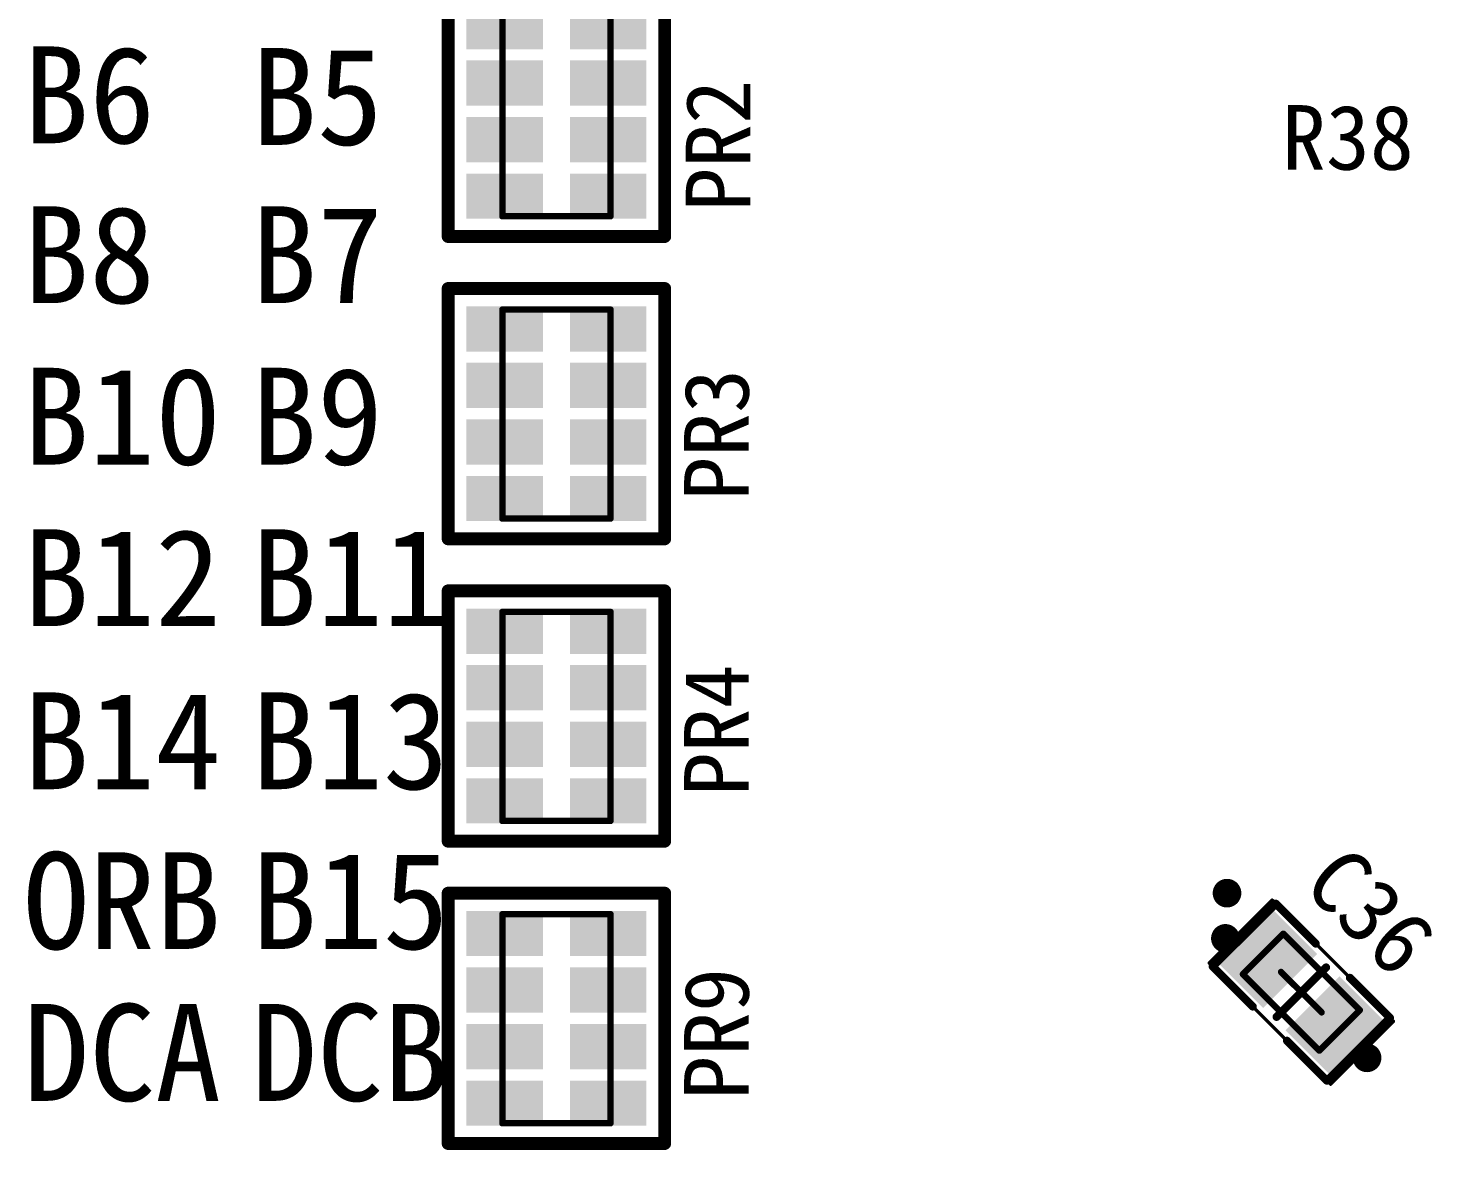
# Model space of a CAD drawing. Extents: x 75 to 173, y 40 to 188.
# Drawn here: x 91.95 to 114.02, y 72.49 to 90.14 of the extents above; entities that cross this region are included whole.
import ezdxf

# ---------------------------------------------------------------- set-up
doc = ezdxf.new("R2010")
doc.units = 0
doc.header["$MEASUREMENT"] = 0
doc.layers.get('0').update_dxf_attribs({"linetype": 'CONTINUOUS'})
for name, color, linetype in [('DRILLDRAWING', 1, 'CONTINUOUS'), ('MECHANICAL13', 56, 'CONTINUOUS'), ('MECHANICAL15', 56, 'CONTINUOUS'), ('MULTILAYER', 9, 'CONTINUOUS'), ('TOPOVERLAY', 2, 'CONTINUOUS'), ('TOPPASTE', 8, 'CONTINUOUS'), ('TOPSOLDER', 216, 'CONTINUOUS')]:
    doc.layers.add(name, color=color, linetype=linetype)

# ---------------------------------------------------------------- blocks, each defined once
blk = doc.blocks.new('PR4_0603_3')
at = {"layer": 'MECHANICAL13', "const_width": 0.1}
for points in [[(1.651, 0.85008), (-1.6383, 0.85008)], [(-1.6383, -0.84992), (-1.6383, 0.85008)], [(1.651, -0.84992), (1.651, 0.85008)], [(1.651, -0.84992), (-1.6383, -0.84992)]]:
    blk.add_lwpolyline(points, dxfattribs=at)
at = {"layer": 'MECHANICAL13', "const_width": 0.05}
for points in [[(-1.663299, 0.85008, 1), (-1.613301, 0.85008, 1)], [(-1.663299, 0.85008, 1), (-1.613301, 0.85008, 1)], [(1.626001, 0.85008, 1), (1.675999, 0.85008, 1)], [(1.626001, 0.85008, 1), (1.675999, 0.85008, 1)], [(-1.663299, -0.84992, 1), (-1.613301, -0.84992, 1)], [(-1.663299, -0.84992, 1), (-1.613301, -0.84992, 1)], [(1.626001, -0.84992, 1), (1.675999, -0.84992, 1)], [(1.626001, -0.84992, 1), (1.675999, -0.84992, 1)]]:
    blk.add_lwpolyline(points, format="xyb", close=True, dxfattribs=at)
at = {"layer": 'TOPOVERLAY', "const_width": 0.2032}
for points in [[(1.9685, 1.7018), (-1.9685, 1.7018)], [(-1.9685, -1.7018), (-1.9685, 1.7018)], [(1.9685, -1.7018), (1.9685, 1.7018)], [(1.9685, -1.7018), (-1.9685, -1.7018)]]:
    blk.add_lwpolyline(points, dxfattribs=at)
at = {"layer": 'TOPOVERLAY', "const_width": 0.1016}
for points in [[(-2.0193, 1.7018, 1), (-1.9177, 1.7018, 1)], [(-2.0193, 1.7018, 1), (-1.9177, 1.7018, 1)], [(1.9177, 1.7018, 1), (2.0193, 1.7018, 1)], [(1.9177, 1.7018, 1), (2.0193, 1.7018, 1)], [(-2.0193, -1.7018, 1), (-1.9177, -1.7018, 1)], [(-2.0193, -1.7018, 1), (-1.9177, -1.7018, 1)], [(1.9177, -1.7018, 1), (2.0193, -1.7018, 1)], [(1.9177, -1.7018, 1), (2.0193, -1.7018, 1)]]:
    blk.add_lwpolyline(points, format="xyb", close=True, dxfattribs=at)
at = {"layer": 'TOPPASTE'}
for points in [[(-1.0795, 0.312804), (-1.0795, 1.312802), (-1.5875, 0.312804), (-1.5875, 1.312802)], [(-0.1905, 0.312801), (-0.1905, 1.312799), (-0.6985, 0.312801), (-0.6985, 1.312799)], [(0.6985, 0.312801), (0.6985, 1.312799), (0.1905, 0.312801), (0.1905, 1.312799)], [(1.587503, 0.312801), (1.587503, 1.312799), (1.079503, 0.312801), (1.079503, 1.312799)], [(-1.0795, -1.312799), (-1.0795, -0.312801), (-1.5875, -1.312799), (-1.5875, -0.312801)], [(-0.1905, -1.312799), (-0.1905, -0.312801), (-0.6985, -1.312799), (-0.6985, -0.312801)], [(0.6985, -1.312799), (0.6985, -0.312801), (0.1905, -1.312799), (0.1905, -0.312801)], [(1.5875, -1.312799), (1.5875, -0.312801), (1.0795, -1.312799), (1.0795, -0.312801)]]:
    blk.add_solid(points, dxfattribs=at)
at = {"layer": 'TOPSOLDER'}
for points in [[(-0.9779, 0.211204), (-0.9779, 1.414402), (-1.6891, 0.211204), (-1.6891, 1.414402)], [(-0.0889, 0.211201), (-0.0889, 1.414399), (-0.8001, 0.211201), (-0.8001, 1.414399)], [(0.8001, 0.211201), (0.8001, 1.414399), (0.0889, 0.211201), (0.0889, 1.414399)], [(1.689103, 0.211201), (1.689103, 1.414399), (0.977903, 0.211201), (0.977903, 1.414399)], [(-0.9779, -1.414399), (-0.9779, -0.211201), (-1.6891, -1.414399), (-1.6891, -0.211201)], [(-0.0889, -1.414399), (-0.0889, -0.211201), (-0.8001, -1.414399), (-0.8001, -0.211201)], [(0.8001, -1.414399), (0.8001, -0.211201), (0.0889, -1.414399), (0.0889, -0.211201)], [(1.6891, -1.414399), (1.6891, -0.211201), (0.9779, -1.414399), (0.9779, -0.211201)]]:
    blk.add_solid(points, dxfattribs=at)
blk = doc.blocks.new('PR4_0603_76')
at = {"layer": 'MECHANICAL13', "const_width": 0.1}
for points in [[(1.651, 0.85008), (-1.6383, 0.85008)], [(-1.6383, -0.84992), (-1.6383, 0.85008)], [(1.651, -0.84992), (1.651, 0.85008)], [(1.651, -0.84992), (-1.6383, -0.84992)]]:
    blk.add_lwpolyline(points, dxfattribs=at)
at = {"layer": 'MECHANICAL13', "const_width": 0.05}
for points in [[(-1.663299, 0.85008, 1), (-1.613301, 0.85008, 1)], [(-1.663299, 0.85008, 1), (-1.613301, 0.85008, 1)], [(1.626001, 0.85008, 1), (1.675999, 0.85008, 1)], [(1.626001, 0.85008, 1), (1.675999, 0.85008, 1)], [(-1.663299, -0.84992, 1), (-1.613301, -0.84992, 1)], [(-1.663299, -0.84992, 1), (-1.613301, -0.84992, 1)], [(1.626001, -0.84992, 1), (1.675999, -0.84992, 1)], [(1.626001, -0.84992, 1), (1.675999, -0.84992, 1)]]:
    blk.add_lwpolyline(points, format="xyb", close=True, dxfattribs=at)
at = {"layer": 'TOPOVERLAY', "const_width": 0.2032}
for points in [[(1.9685, 1.7018), (-1.9685, 1.7018)], [(-1.9685, -1.7018), (-1.9685, 1.7018)], [(1.9685, -1.7018), (1.9685, 1.7018)], [(1.9685, -1.7018), (-1.9685, -1.7018)]]:
    blk.add_lwpolyline(points, dxfattribs=at)
at = {"layer": 'TOPOVERLAY', "const_width": 0.1016}
for points in [[(-2.0193, 1.7018, 1), (-1.9177, 1.7018, 1)], [(-2.0193, 1.7018, 1), (-1.9177, 1.7018, 1)], [(1.9177, 1.7018, 1), (2.0193, 1.7018, 1)], [(1.9177, 1.7018, 1), (2.0193, 1.7018, 1)], [(-2.0193, -1.7018, 1), (-1.9177, -1.7018, 1)], [(-2.0193, -1.7018, 1), (-1.9177, -1.7018, 1)], [(1.9177, -1.7018, 1), (2.0193, -1.7018, 1)], [(1.9177, -1.7018, 1), (2.0193, -1.7018, 1)]]:
    blk.add_lwpolyline(points, format="xyb", close=True, dxfattribs=at)
at = {"layer": 'TOPPASTE'}
for points in [[(-1.0795, 0.312804), (-1.0795, 1.312802), (-1.5875, 0.312804), (-1.5875, 1.312802)], [(-0.1905, 0.312801), (-0.1905, 1.312799), (-0.6985, 0.312801), (-0.6985, 1.312799)], [(0.6985, 0.312801), (0.6985, 1.312799), (0.1905, 0.312801), (0.1905, 1.312799)], [(1.587503, 0.312801), (1.587503, 1.312799), (1.079503, 0.312801), (1.079503, 1.312799)], [(-1.0795, -1.312799), (-1.0795, -0.312801), (-1.5875, -1.312799), (-1.5875, -0.312801)], [(-0.1905, -1.312799), (-0.1905, -0.312801), (-0.6985, -1.312799), (-0.6985, -0.312801)], [(0.6985, -1.312799), (0.6985, -0.312801), (0.1905, -1.312799), (0.1905, -0.312801)], [(1.5875, -1.312799), (1.5875, -0.312801), (1.0795, -1.312799), (1.0795, -0.312801)]]:
    blk.add_solid(points, dxfattribs=at)
at = {"layer": 'TOPSOLDER'}
for points in [[(-0.9779, 0.211204), (-0.9779, 1.414402), (-1.6891, 0.211204), (-1.6891, 1.414402)], [(-0.0889, 0.211201), (-0.0889, 1.414399), (-0.8001, 0.211201), (-0.8001, 1.414399)], [(0.8001, 0.211201), (0.8001, 1.414399), (0.0889, 0.211201), (0.0889, 1.414399)], [(1.689103, 0.211201), (1.689103, 1.414399), (0.977903, 0.211201), (0.977903, 1.414399)], [(-0.9779, -1.414399), (-0.9779, -0.211201), (-1.6891, -1.414399), (-1.6891, -0.211201)], [(-0.0889, -1.414399), (-0.0889, -0.211201), (-0.8001, -1.414399), (-0.8001, -0.211201)], [(0.8001, -1.414399), (0.8001, -0.211201), (0.0889, -1.414399), (0.0889, -0.211201)], [(1.6891, -1.414399), (1.6891, -0.211201), (0.9779, -1.414399), (0.9779, -0.211201)]]:
    blk.add_solid(points, dxfattribs=at)
blk = doc.blocks.new('PR4_0603_77')
at = {"layer": 'MECHANICAL13', "const_width": 0.1}
for points in [[(1.651, 0.85008), (-1.6383, 0.85008)], [(-1.6383, -0.84992), (-1.6383, 0.85008)], [(1.651, -0.84992), (1.651, 0.85008)], [(1.651, -0.84992), (-1.6383, -0.84992)]]:
    blk.add_lwpolyline(points, dxfattribs=at)
at = {"layer": 'MECHANICAL13', "const_width": 0.05}
for points in [[(-1.663299, 0.85008, 1), (-1.613301, 0.85008, 1)], [(-1.663299, 0.85008, 1), (-1.613301, 0.85008, 1)], [(1.626001, 0.85008, 1), (1.675999, 0.85008, 1)], [(1.626001, 0.85008, 1), (1.675999, 0.85008, 1)], [(-1.663299, -0.84992, 1), (-1.613301, -0.84992, 1)], [(-1.663299, -0.84992, 1), (-1.613301, -0.84992, 1)], [(1.626001, -0.84992, 1), (1.675999, -0.84992, 1)], [(1.626001, -0.84992, 1), (1.675999, -0.84992, 1)]]:
    blk.add_lwpolyline(points, format="xyb", close=True, dxfattribs=at)
at = {"layer": 'TOPOVERLAY', "const_width": 0.2032}
for points in [[(1.9685, 1.7018), (-1.9685, 1.7018)], [(-1.9685, -1.7018), (-1.9685, 1.7018)], [(1.9685, -1.7018), (1.9685, 1.7018)], [(1.9685, -1.7018), (-1.9685, -1.7018)]]:
    blk.add_lwpolyline(points, dxfattribs=at)
at = {"layer": 'TOPOVERLAY', "const_width": 0.1016}
for points in [[(-2.0193, 1.7018, 1), (-1.9177, 1.7018, 1)], [(-2.0193, 1.7018, 1), (-1.9177, 1.7018, 1)], [(1.9177, 1.7018, 1), (2.0193, 1.7018, 1)], [(1.9177, 1.7018, 1), (2.0193, 1.7018, 1)], [(-2.0193, -1.7018, 1), (-1.9177, -1.7018, 1)], [(-2.0193, -1.7018, 1), (-1.9177, -1.7018, 1)], [(1.9177, -1.7018, 1), (2.0193, -1.7018, 1)], [(1.9177, -1.7018, 1), (2.0193, -1.7018, 1)]]:
    blk.add_lwpolyline(points, format="xyb", close=True, dxfattribs=at)
at = {"layer": 'TOPPASTE'}
for points in [[(-1.0795, 0.312804), (-1.0795, 1.312802), (-1.5875, 0.312804), (-1.5875, 1.312802)], [(-0.1905, 0.312801), (-0.1905, 1.312799), (-0.6985, 0.312801), (-0.6985, 1.312799)], [(0.6985, 0.312801), (0.6985, 1.312799), (0.1905, 0.312801), (0.1905, 1.312799)], [(1.587503, 0.312801), (1.587503, 1.312799), (1.079503, 0.312801), (1.079503, 1.312799)], [(-1.0795, -1.312799), (-1.0795, -0.312801), (-1.5875, -1.312799), (-1.5875, -0.312801)], [(-0.1905, -1.312799), (-0.1905, -0.312801), (-0.6985, -1.312799), (-0.6985, -0.312801)], [(0.6985, -1.312799), (0.6985, -0.312801), (0.1905, -1.312799), (0.1905, -0.312801)], [(1.5875, -1.312799), (1.5875, -0.312801), (1.0795, -1.312799), (1.0795, -0.312801)]]:
    blk.add_solid(points, dxfattribs=at)
at = {"layer": 'TOPSOLDER'}
for points in [[(-0.9779, 0.211204), (-0.9779, 1.414402), (-1.6891, 0.211204), (-1.6891, 1.414402)], [(-0.0889, 0.211201), (-0.0889, 1.414399), (-0.8001, 0.211201), (-0.8001, 1.414399)], [(0.8001, 0.211201), (0.8001, 1.414399), (0.0889, 0.211201), (0.0889, 1.414399)], [(1.689103, 0.211201), (1.689103, 1.414399), (0.977903, 0.211201), (0.977903, 1.414399)], [(-0.9779, -1.414399), (-0.9779, -0.211201), (-1.6891, -1.414399), (-1.6891, -0.211201)], [(-0.0889, -1.414399), (-0.0889, -0.211201), (-0.8001, -1.414399), (-0.8001, -0.211201)], [(0.8001, -1.414399), (0.8001, -0.211201), (0.0889, -1.414399), (0.0889, -0.211201)], [(1.6891, -1.414399), (1.6891, -0.211201), (0.9779, -1.414399), (0.9779, -0.211201)]]:
    blk.add_solid(points, dxfattribs=at)
blk = doc.blocks.new('PR4_0603_78')
at = {"layer": 'MECHANICAL13', "const_width": 0.1}
for points in [[(1.651, 0.85008), (-1.6383, 0.85008)], [(-1.6383, -0.84992), (-1.6383, 0.85008)], [(1.651, -0.84992), (1.651, 0.85008)], [(1.651, -0.84992), (-1.6383, -0.84992)]]:
    blk.add_lwpolyline(points, dxfattribs=at)
at = {"layer": 'MECHANICAL13', "const_width": 0.05}
for points in [[(-1.663299, 0.85008, 1), (-1.613301, 0.85008, 1)], [(-1.663299, 0.85008, 1), (-1.613301, 0.85008, 1)], [(1.626001, 0.85008, 1), (1.675999, 0.85008, 1)], [(1.626001, 0.85008, 1), (1.675999, 0.85008, 1)], [(-1.663299, -0.84992, 1), (-1.613301, -0.84992, 1)], [(-1.663299, -0.84992, 1), (-1.613301, -0.84992, 1)], [(1.626001, -0.84992, 1), (1.675999, -0.84992, 1)], [(1.626001, -0.84992, 1), (1.675999, -0.84992, 1)]]:
    blk.add_lwpolyline(points, format="xyb", close=True, dxfattribs=at)
at = {"layer": 'TOPOVERLAY', "const_width": 0.2032}
for points in [[(1.9685, 1.7018), (-1.9685, 1.7018)], [(-1.9685, -1.7018), (-1.9685, 1.7018)], [(1.9685, -1.7018), (1.9685, 1.7018)], [(1.9685, -1.7018), (-1.9685, -1.7018)]]:
    blk.add_lwpolyline(points, dxfattribs=at)
at = {"layer": 'TOPOVERLAY', "const_width": 0.1016}
for points in [[(-2.0193, 1.7018, 1), (-1.9177, 1.7018, 1)], [(-2.0193, 1.7018, 1), (-1.9177, 1.7018, 1)], [(1.9177, 1.7018, 1), (2.0193, 1.7018, 1)], [(1.9177, 1.7018, 1), (2.0193, 1.7018, 1)], [(-2.0193, -1.7018, 1), (-1.9177, -1.7018, 1)], [(-2.0193, -1.7018, 1), (-1.9177, -1.7018, 1)], [(1.9177, -1.7018, 1), (2.0193, -1.7018, 1)], [(1.9177, -1.7018, 1), (2.0193, -1.7018, 1)]]:
    blk.add_lwpolyline(points, format="xyb", close=True, dxfattribs=at)
at = {"layer": 'TOPPASTE'}
for points in [[(-1.0795, 0.312804), (-1.0795, 1.312802), (-1.5875, 0.312804), (-1.5875, 1.312802)], [(-0.1905, 0.312801), (-0.1905, 1.312799), (-0.6985, 0.312801), (-0.6985, 1.312799)], [(0.6985, 0.312801), (0.6985, 1.312799), (0.1905, 0.312801), (0.1905, 1.312799)], [(1.587503, 0.312801), (1.587503, 1.312799), (1.079503, 0.312801), (1.079503, 1.312799)], [(-1.0795, -1.312799), (-1.0795, -0.312801), (-1.5875, -1.312799), (-1.5875, -0.312801)], [(-0.1905, -1.312799), (-0.1905, -0.312801), (-0.6985, -1.312799), (-0.6985, -0.312801)], [(0.6985, -1.312799), (0.6985, -0.312801), (0.1905, -1.312799), (0.1905, -0.312801)], [(1.5875, -1.312799), (1.5875, -0.312801), (1.0795, -1.312799), (1.0795, -0.312801)]]:
    blk.add_solid(points, dxfattribs=at)
at = {"layer": 'TOPSOLDER'}
for points in [[(-0.9779, 0.211204), (-0.9779, 1.414402), (-1.6891, 0.211204), (-1.6891, 1.414402)], [(-0.0889, 0.211201), (-0.0889, 1.414399), (-0.8001, 0.211201), (-0.8001, 1.414399)], [(0.8001, 0.211201), (0.8001, 1.414399), (0.0889, 0.211201), (0.0889, 1.414399)], [(1.689103, 0.211201), (1.689103, 1.414399), (0.977903, 0.211201), (0.977903, 1.414399)], [(-0.9779, -1.414399), (-0.9779, -0.211201), (-1.6891, -1.414399), (-1.6891, -0.211201)], [(-0.0889, -1.414399), (-0.0889, -0.211201), (-0.8001, -1.414399), (-0.8001, -0.211201)], [(0.8001, -1.414399), (0.8001, -0.211201), (0.0889, -1.414399), (0.0889, -0.211201)], [(1.6891, -1.414399), (1.6891, -0.211201), (0.9779, -1.414399), (0.9779, -0.211201)]]:
    blk.add_solid(points, dxfattribs=at)
blk = doc.blocks.new('C0603_99')
at = {"layer": 'MECHANICAL13', "const_width": 0.1}
for points in [[(-0.850001, 0.449999), (0.849998, 0.449999)], [(-0.850001, -0.450002), (-0.850001, 0.449999)], [(0.849998, -0.450002), (0.849998, 0.449999)], [(-0.850001, -0.450002), (0.849998, -0.450002)]]:
    blk.add_lwpolyline(points, dxfattribs=at)
at = {"layer": 'MECHANICAL13', "const_width": 0.05}
for points in [[(-0.875, 0.449999, 1), (-0.825002, 0.449999, 1)], [(-0.875, 0.449999, 1), (-0.825002, 0.449999, 1)], [(0.825, 0.449999, 1), (0.874997, 0.449999, 1)], [(0.825, 0.449999, 1), (0.874997, 0.449999, 1)], [(-0.875, -0.450002, 1), (-0.825002, -0.450002, 1)], [(-0.875, -0.450002, 1), (-0.825002, -0.450002, 1)], [(0.825, -0.450002, 1), (0.874997, -0.450002, 1)], [(0.825, -0.450002, 1), (0.874997, -0.450002, 1)]]:
    blk.add_lwpolyline(points, format="xyb", close=True, dxfattribs=at)
at = {"layer": 'MECHANICAL15'}
for points, const_width in [([(-1.35, -0.700001), (-1.35, 0.700001)], 0.05), ([(-1.35, 0.700001), (1.35, 0.700001)], 0.05), ([(1.35, -0.700001), (1.35, 0.700001)], 0.05), ([(0, -0.450002), (0, 0.450002)], 0.1), ([(-0.450002, 0), (0.450002, 0)], 0.1), ([(-1.35, -0.700001), (1.35, -0.700001)], 0.05)]:
    blk.add_lwpolyline(points, dxfattribs=dict(at, const_width=const_width))
for points, const_width in [([(-1.362499, 0.700001, 1), (-1.3375, 0.700001, 1)], 0.024999), ([(-1.362499, 0.700001, 1), (-1.3375, 0.700001, 1)], 0.024999), ([(1.3375, 0.700001, 1), (1.362499, 0.700001, 1)], 0.024999), ([(1.3375, 0.700001, 1), (1.362499, 0.700001, 1)], 0.024999), ([(-0.024999, 0.450002, 1), (0.024999, 0.450002, 1)], 0.05), ([(-0.475, 0, 1), (-0.425003, 0, 1)], 0.05), ([(0.425003, 0, 1), (0.475, 0, 1)], 0.05), ([(-0.024999, -0.450002, 1), (0.024999, -0.450002, 1)], 0.05), ([(-1.362499, -0.700001, 1), (-1.3375, -0.700001, 1)], 0.024999), ([(-1.362499, -0.700001, 1), (-1.3375, -0.700001, 1)], 0.024999), ([(1.3375, -0.700001, 1), (1.362499, -0.700001, 1)], 0.024999), ([(1.3375, -0.700001, 1), (1.362499, -0.700001, 1)], 0.024999)]:
    blk.add_lwpolyline(points, format="xyb", close=True, dxfattribs=dict(at, const_width=const_width))
at = {"layer": 'TOPOVERLAY', "const_width": 0.127}
for points in [[(-1.27, 0.700001), (-0.381, 0.700001)], [(-1.27, -0.700001), (-1.27, 0.700001)], [(0.381, 0.700001), (1.27, 0.700001)], [(1.27, -0.700001), (1.27, 0.700001)], [(0, -0.549996), (0, 0.549996)], [(-1.27, -0.700001), (-0.381, -0.700001)], [(0.381, -0.700001), (1.27, -0.700001)]]:
    blk.add_lwpolyline(points, dxfattribs=at)
at = {"layer": 'TOPOVERLAY', "const_width": 0.0635}
for points in [[(-1.30175, 0.700001, 1), (-1.23825, 0.700001, 1)], [(-1.30175, 0.700001, 1), (-1.23825, 0.700001, 1)], [(-0.41275, 0.700001, 1), (-0.34925, 0.700001, 1)], [(0.34925, 0.700001, 1), (0.41275, 0.700001, 1)], [(1.23825, 0.700001, 1), (1.30175, 0.700001, 1)], [(1.23825, 0.700001, 1), (1.30175, 0.700001, 1)], [(-0.03175, 0.549996, 1), (0.03175, 0.549996, 1)], [(-1.30175, -0.700001, 1), (-1.23825, -0.700001, 1)], [(-1.30175, -0.700001, 1), (-1.23825, -0.700001, 1)], [(-0.41275, -0.700001, 1), (-0.34925, -0.700001, 1)], [(-0.03175, -0.549996, 1), (0.03175, -0.549996, 1)], [(0.34925, -0.700001, 1), (0.41275, -0.700001, 1)], [(1.23825, -0.700001, 1), (1.30175, -0.700001, 1)], [(1.23825, -0.700001, 1), (1.30175, -0.700001, 1)]]:
    blk.add_lwpolyline(points, format="xyb", close=True, dxfattribs=at)
at = {"layer": 'TOPPASTE'}
for points in [[(-0.350002, -0.499999), (-0.350002, 0.499999), (-1.15, -0.499999), (-1.15, 0.499999)], [(1.149998, -0.499999), (1.149998, 0.499999), (0.349999, -0.499999), (0.349999, 0.499999)]]:
    blk.add_solid(points, dxfattribs=at)
at = {"layer": 'TOPSOLDER'}
for points in [[(-0.248402, -0.601599), (-0.248402, 0.601599), (-1.2516, -0.601599), (-1.2516, 0.601599)], [(1.251598, -0.601599), (1.251598, 0.601599), (0.248399, -0.601599), (0.248399, 0.601599)]]:
    blk.add_solid(points, dxfattribs=at)

msp = doc.modelspace()

# ---------------------------------------------------------------- linework, layer by layer
at = {"layer": 'DRILLDRAWING', "const_width": 0.1}
for points in [[(110.74719, 76.5322, 1), (110.84719, 76.5322, 1)], [(110.72179, 75.821, 1), (110.82179, 75.821, 1)], [(112.94891, 73.9414, 1), (113.04891, 73.9414, 1)]]:
    msp.add_lwpolyline(points, format="xyb", close=True, dxfattribs=at)
at = {"layer": 'MULTILAYER', "const_width": 0.225}
for points in [[(110.68469, 76.5322, 1), (110.90969, 76.5322, 1)], [(110.65929, 75.821, 1), (110.88429, 75.821, 1)], [(112.88641, 73.9414, 1), (113.11141, 73.9414, 1)]]:
    msp.add_lwpolyline(points, format="xyb", close=True, dxfattribs=at)

# ---------------------------------------------------------------- block references
for name, p, rotation in [('PR4_0603_78', (100.25619, 88.82955), 270), ('PR4_0603_77', (100.25619, 84.0741), 270), ('PR4_0603_76', (100.25619, 79.31866), 270), ('PR4_0603_3', (100.25619, 74.56322), 270), ('C0603_99', (111.96559, 74.97472), 315)]:
    msp.add_blockref(name, p, dxfattribs=dict(rotation=rotation))

# ---------------------------------------------------------------- texts
at = {"layer": 'TOPOVERLAY'}
for s, height, p in [('B6', 1.524, (91.87419, 88.3272)), ('B5', 1.524, (95.45559, 88.3018)), ('R38', 1.016, (111.66079, 87.9114)), ('B8', 1.524, (91.87419, 85.8126)), ('B7', 1.524, (95.45559, 85.8126)), ('B10', 1.524, (91.87419, 83.2726)), ('B9', 1.524, (95.45559, 83.2726)), ('B12', 1.524, (91.87419, 80.7326)), ('B11', 1.524, (95.45559, 80.7326)), ('B14', 1.524, (91.87419, 78.1672)), ('B13', 1.524, (95.45559, 78.1672)), ('ORB', 1.524, (91.87419, 75.6526)), ('B15', 1.524, (95.45559, 75.6526)), ('DCA', 1.524, (91.87419, 73.265)), ('DCB', 1.524, (95.45559, 73.265))]:
    msp.add_text(s, height=height, dxfattribs=at).set_placement(p)
for s, rotation, p in [('PR2', 90, (103.30419, 87.251)), ('PR3', 90, (103.27879, 82.7044)), ('PR4', 90, (103.27879, 78.0562)), ('C36', 315, (111.96559, 76.62572)), ('PR9', 90, (103.27879, 73.281))]:
    msp.add_text(s, height=1.016, rotation=rotation, dxfattribs=at).set_placement(p)

doc.saveas('drawing.dxf')
